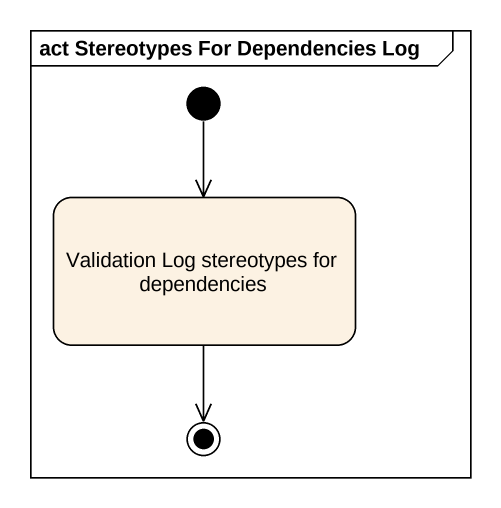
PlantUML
@startuml
mainframe act Stereotypes For Dependencies Log
hide empty description
state "Validation Log stereotypes for dependencies" as Validation_Log_stereotypes
[*] --> Validation_Log_stereotypes
Validation_Log_stereotypes --> [*]
@enduml
